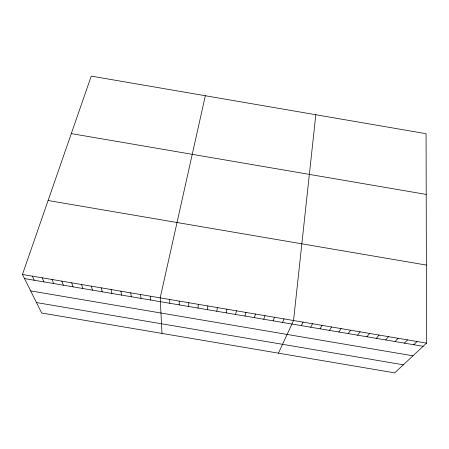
<?xml version="1.0" encoding="UTF-8"?>
<svg xmlns="http://www.w3.org/2000/svg" width="449" height="449" viewBox="0 0 449 449"><rect width="100%" height="100%" fill="white"/><g stroke="black" fill="none" stroke-linecap="round" stroke-linejoin="round"><path stroke-width="0.67" d="M179.196 304.877L179.269 301.105M188.602 306.476L188.799 302.721M198.003 308.07L198.329 304.343M315.815 114.736L293.545 320.519L278.464 353.167M207.404 309.67L207.859 305.96M216.8 311.264L217.389 307.582M226.195 312.863L226.913 309.198M205.328 95.738L160.198 297.861L161.966 333.411M235.59 314.457L236.438 310.815M244.986 316.051L245.962 312.437M254.375 317.651L255.481 314.053M263.765 319.245L265 315.669M22.45 274.457L91.242 76.122L426.073 133.695L426.55 343.12L394.699 372.878L41.662 313.009L22.45 274.457L426.55 343.12M273.155 320.839L274.513 317.286M282.539 322.433L284.032 318.902M301.307 325.62L303.058 322.135M310.686 327.214L312.566 323.751M320.07 328.808L322.073 325.368M329.443 330.402L331.581 326.984M338.821 331.996L341.083 328.601M348.194 333.585L350.59 330.211M357.567 335.179L360.092 331.828M366.94 336.772L369.589 333.444M376.307 338.361L379.085 335.055M385.674 339.955L388.581 336.671M395.041 341.543L398.078 338.282M404.403 343.137L407.569 339.893M413.77 344.725L417.059 341.509M24.515 278.599L423.126 346.319M30.644 290.896L412.968 355.81M36.453 302.559L403.337 364.807M71.307 133.606L426.213 194.417M48.099 200.512L426.37 265.073M32.3 276.129L34.231 280.249M42.15 277.802L43.946 281.899M52 279.48L53.661 283.549M61.844 281.153L63.371 285.199M71.688 282.825L73.08 286.849M81.527 284.498L82.79 288.499M91.372 286.17L92.494 290.149M101.205 287.837L102.198 291.799M111.043 289.51L111.902 293.444M120.876 291.182L121.6 295.094M130.71 292.855L131.299 296.738M140.543 294.522L140.997 298.389M150.37 296.194L150.696 300.033M169.733 299.483L169.795 303.283"/></g></svg>
